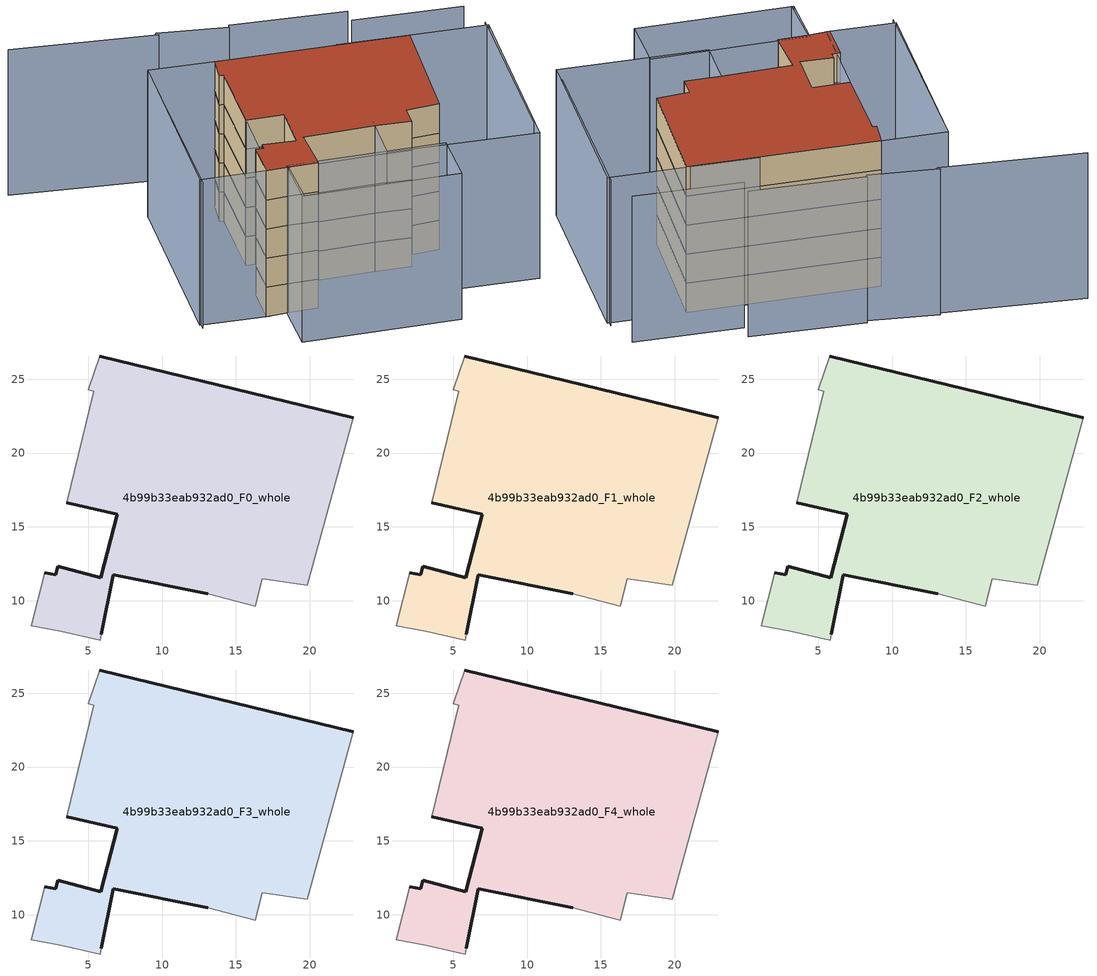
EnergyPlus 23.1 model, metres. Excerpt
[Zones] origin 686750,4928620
4b99b33eab932ad0_F0_whole
 floor ground (EU_floor_Construction): 22.95,22.4 19.84,11.05 16.78,11.48 16.32,9.62 13.09,10.47 6.69,11.75 5.89,7.71 5.81,7.33 3.13,7.94 1.13,8.3 2.03,11.89 2.78,11.75 2.92,12.31 5.85,11.55 6.97,15.85 3.55,16.64 5.38,24.17 4.98,24.27 5.78,26.57 z0
 wall outside (EU_wall_Construction): 5.89,7.71 6.69,11.75 13.09,10.47 / 22.95,22.4 5.78,26.57 / 3.55,16.64 6.97,15.85 5.85,11.55 2.92,12.31 2.78,11.75 2.03,11.89 z0:3
 wall adiabatic (EU_wall_Construction): 13.09,10.47 16.32,9.62 16.78,11.48 19.84,11.05 22.95,22.4 / 5.78,26.57 4.98,24.27 5.38,24.17 3.55,16.64 / 2.03,11.89 1.13,8.3 3.13,7.94 5.81,7.33 5.89,7.71 z0:3
4b99b33eab932ad0_F1_whole
 floor to 4b99b33eab932ad0_F0_whole (EU_floor_Construction): 22.95,22.4 19.84,11.05 16.78,11.48 16.32,9.62 13.09,10.47 6.69,11.75 5.89,7.71 5.81,7.33 3.13,7.94 1.13,8.3 2.03,11.89 2.78,11.75 2.92,12.31 5.85,11.55 6.97,15.85 3.55,16.64 5.38,24.17 4.98,24.27 5.78,26.57 z3
 wall outside (EU_wall_Construction): 5.89,7.71 6.69,11.75 13.09,10.47 / 22.95,22.4 5.78,26.57 / 3.55,16.64 6.97,15.85 5.85,11.55 2.92,12.31 2.78,11.75 2.03,11.89 z3:6
 wall adiabatic (EU_wall_Construction): 13.09,10.47 16.32,9.62 16.78,11.48 19.84,11.05 22.95,22.4 / 5.78,26.57 4.98,24.27 5.38,24.17 3.55,16.64 / 2.03,11.89 1.13,8.3 3.13,7.94 5.81,7.33 5.89,7.71 z3:6
4b99b33eab932ad0_F2_whole
 floor to 4b99b33eab932ad0_F1_whole (EU_floor_Construction): 22.95,22.4 19.84,11.05 16.78,11.48 16.32,9.62 13.09,10.47 6.69,11.75 5.89,7.71 5.81,7.33 3.13,7.94 1.13,8.3 2.03,11.89 2.78,11.75 2.92,12.31 5.85,11.55 6.97,15.85 3.55,16.64 5.38,24.17 4.98,24.27 5.78,26.57 z6
 wall outside (EU_wall_Construction): 5.89,7.71 6.69,11.75 13.09,10.47 / 22.95,22.4 5.78,26.57 / 3.55,16.64 6.97,15.85 5.85,11.55 2.92,12.31 2.78,11.75 2.03,11.89 z6:9
 wall adiabatic (EU_wall_Construction): 13.09,10.47 16.32,9.62 16.78,11.48 19.84,11.05 22.95,22.4 / 5.78,26.57 4.98,24.27 5.38,24.17 3.55,16.64 / 2.03,11.89 1.13,8.3 3.13,7.94 5.81,7.33 5.89,7.71 z6:9
4b99b33eab932ad0_F3_whole
 floor to 4b99b33eab932ad0_F2_whole (EU_floor_Construction): 22.95,22.4 19.84,11.05 16.78,11.48 16.32,9.62 13.09,10.47 6.69,11.75 5.89,7.71 5.81,7.33 3.13,7.94 1.13,8.3 2.03,11.89 2.78,11.75 2.92,12.31 5.85,11.55 6.97,15.85 3.55,16.64 5.38,24.17 4.98,24.27 5.78,26.57 z9
 wall outside (EU_wall_Construction): 5.89,7.71 6.69,11.75 13.09,10.47 / 22.95,22.4 5.78,26.57 / 3.55,16.64 6.97,15.85 5.85,11.55 2.92,12.31 2.78,11.75 2.03,11.89 z9:12
 wall adiabatic (EU_wall_Construction): 13.09,10.47 16.32,9.62 16.78,11.48 19.84,11.05 22.95,22.4 / 5.78,26.57 4.98,24.27 5.38,24.17 3.55,16.64 / 2.03,11.89 1.13,8.3 3.13,7.94 5.81,7.33 5.89,7.71 z9:12
4b99b33eab932ad0_F4_whole
 floor to 4b99b33eab932ad0_F3_whole (EU_floor_Construction): 22.95,22.4 19.84,11.05 16.78,11.48 16.32,9.62 13.09,10.47 6.69,11.75 5.89,7.71 5.81,7.33 3.13,7.94 1.13,8.3 2.03,11.89 2.78,11.75 2.92,12.31 5.85,11.55 6.97,15.85 3.55,16.64 5.38,24.17 4.98,24.27 5.78,26.57 z12
 wall outside (EU_wall_Construction): 5.89,7.71 6.69,11.75 13.09,10.47 / 22.95,22.4 5.78,26.57 / 3.55,16.64 6.97,15.85 5.85,11.55 2.92,12.31 2.78,11.75 2.03,11.89 z12:15
 wall adiabatic (EU_wall_Construction): 13.09,10.47 16.32,9.62 16.78,11.48 19.84,11.05 22.95,22.4 / 5.78,26.57 4.98,24.27 5.38,24.17 3.55,16.64 / 2.03,11.89 1.13,8.3 3.13,7.94 5.81,7.33 5.89,7.71 z12:15
 roof outside (EU_roof_Construction): 19.84,11.05 22.95,22.4 5.78,26.57 4.98,24.27 5.38,24.17 3.55,16.64 6.97,15.85 5.85,11.55 2.92,12.31 2.78,11.75 2.03,11.89 1.13,8.3 3.13,7.94 5.81,7.33 5.89,7.71 6.69,11.75 13.09,10.47 16.32,9.62 16.78,11.48 z15
shading: 3.19,8.25 2.16,3.07 / -0.12,28 -4.72,9.16 / 25.64,4.38 29.84,21.23 / 29.42,24.54 19.65,27.06 / 20.04,28.56 9.69,31.35 / 9.6,31.1 3.4,33.18 / 3.55,32.88 -9.29,36.85 / 17.26,5.01 16.1,-0.16 / 16.1,-0.16 1.92,3.04 / 1.92,3.04 3.09,8.21 / 3.09,8.21 17.26,5.01 / 29.9,20.71 25.34,2.64 / 25.34,2.64 11.97,6.02 / 11.97,6.02 16.52,24.09 / 16.52,24.09 29.9,20.71 / -4.67,9.75 -0.11,28.04 / -0.11,28.04 6.03,26.51 / 6.03,26.51 1.48,8.22 / 1.48,8.22 -4.67,9.75 z0:15
[Building]
EU S2 Campaign: North Axis=0; Terrain=City; Solar Distribution=FullExterior
[Site:Location]
Bologna: Latitude=44.5; Longitude=11.25; Time Zone=1; Elevation=37
[SizingPeriod:WeatherFileDays]
AnnualSizingPeriod: Begin Month=1; Begin Day of Month=1; End Month=12; End Day of Month=31; Day of Week for Start Day=Monday; Use Weather File Daylight Saving Period=No; Use Weather File Rain and Snow Indicators=No
[MATERIAL]
EU_InternalMass_Material: Roughness=MediumRough; Thickness=0.1; Conductivity=1; Density=1800; Specific Heat=900; Thermal Absorptance=0.9; Solar Absorptance=0.7; Visible Absorptance=0.7
[MATERIAL:NOMASS] Roughness=MediumRough; Thermal Absorptance=0.9; Solar Absorptance=0.7; Visible Absorptance=0.7
Name | Thermal Resistance
EU_wall_NoMass | 0.779417
EU_roof_NoMass | 0.435466
EU_floor_NoMass | 0.588222
[CONSTRUCTION]
EU_wall_Construction: EU_wall_NoMass
EU_roof_Construction: EU_roof_NoMass
EU_floor_Construction: EU_floor_NoMass
EU_InternalMass_Construction: EU_InternalMass_Material
[ZONE] Type=1; Multiplier=1; Ceiling Height=autocalculate; Floor Area=autocalculate; Part of Total Floor Area=Yes
Name | Volume
4b99b33eab932ad0_F0_whole | 728.332
4b99b33eab932ad0_F1_whole; 4b99b33eab932ad0_F2_whole; 4b99b33eab932ad0_F3_whole; 4b99b33eab932ad0_F4_whole | 728.331
[INTERNALMASS] Construction=EU_InternalMass_Construction; Surface Area=242.777
Name | Zone or ZoneList
4b99b33eab932ad0_F0_whole_EU_InternalMass | 4b99b33eab932ad0_F0_whole
4b99b33eab932ad0_F1_whole_EU_InternalMass | 4b99b33eab932ad0_F1_whole
4b99b33eab932ad0_F2_whole_EU_InternalMass | 4b99b33eab932ad0_F2_whole
4b99b33eab932ad0_F3_whole_EU_InternalMass | 4b99b33eab932ad0_F3_whole
4b99b33eab932ad0_F4_whole_EU_InternalMass | 4b99b33eab932ad0_F4_whole
[OTHEREQUIPMENT] Fuel Type=Electricity; Design Level Calculation Method=Watts/Area; Power per Zone Floor Area=1; Fraction Latent=0; Fraction Radiant=0; Fraction Lost=0; Carbon Dioxide Generation Rate=0; EndUse Subcategory=EU_Step8_InternalGains
Name | Zone or ZoneList or Space or SpaceList | Schedule
EU_Step8_InternalGain_4b99b33eab932ad0_F0_whole_f000 | 4b99b33eab932ad0_F0_whole | EU_Step8_GainSchedule_4b99b33eab932ad0_F0_whole_f000
EU_Step8_InternalGain_4b99b33eab932ad0_F1_whole_f000 | 4b99b33eab932ad0_F1_whole | EU_Step8_GainSchedule_4b99b33eab932ad0_F1_whole_f000
EU_Step8_InternalGain_4b99b33eab932ad0_F2_whole_f000 | 4b99b33eab932ad0_F2_whole | EU_Step8_GainSchedule_4b99b33eab932ad0_F2_whole_f000
EU_Step8_InternalGain_4b99b33eab932ad0_F3_whole_f000 | 4b99b33eab932ad0_F3_whole | EU_Step8_GainSchedule_4b99b33eab932ad0_F3_whole_f000
EU_Step8_InternalGain_4b99b33eab932ad0_F4_whole_f000 | 4b99b33eab932ad0_F4_whole | EU_Step8_GainSchedule_4b99b33eab932ad0_F4_whole_f000
[ZONEVENTILATION:DESIGNFLOWRATE] Schedule=EU_AlwaysOn; Design Flow Rate Calculation Method=AirChanges/Hour; Air Changes per Hour=0.712058; Ventilation Type=Natural; Fan Pressure Rise=0; Fan Total Efficiency=1; Constant Term Coefficient=1; Temperature Term Coefficient=0; Velocity Term Coefficient=0; Velocity Squared Term Coefficient=0; Minimum Indoor Temperature=-100; Maximum Indoor Temperature=100; Delta Temperature=-100; Minimum Outdoor Temperature=-100; Maximum Outdoor Temperature=100; Maximum Wind Speed=40
Name | Zone or ZoneList or Space or SpaceList
EU_ConstantAir_4b99b33eab932ad0_F0_whole | 4b99b33eab932ad0_F0_whole
EU_ConstantAir_4b99b33eab932ad0_F1_whole | 4b99b33eab932ad0_F1_whole
EU_ConstantAir_4b99b33eab932ad0_F2_whole | 4b99b33eab932ad0_F2_whole
EU_ConstantAir_4b99b33eab932ad0_F3_whole | 4b99b33eab932ad0_F3_whole
EU_ConstantAir_4b99b33eab932ad0_F4_whole | 4b99b33eab932ad0_F4_whole
[HVACTEMPLATE:THERMOSTAT] Constant Heating Setpoint=20; Constant Cooling Setpoint=50
EU_HeatOnly_4b99b33eab932ad0_F0_whole; EU_HeatOnly_4b99b33eab932ad0_F1_whole; EU_HeatOnly_4b99b33eab932ad0_F2_whole; EU_HeatOnly_4b99b33eab932ad0_F3_whole; EU_HeatOnly_4b99b33eab932ad0_F4_whole
[HVACTEMPLATE:ZONE:IDEALLOADSAIRSYSTEM] System Availability Schedule=EU_AlwaysOn; Maximum Heating Supply Air Temperature=50; Minimum Cooling Supply Air Temperature=13; Maximum Heating Supply Air Humidity Ratio=0.0156; Minimum Cooling Supply Air Humidity Ratio=0.0077; Heating Limit=NoLimit; Cooling Limit=NoLimit; Heating Availability Schedule=EU_AlwaysOn; Cooling Availability Schedule=EU_CoolingOff; Dehumidification Control Type=ConstantSensibleHeatRatio; Cooling Sensible Heat Ratio=0.7; Dehumidification Setpoint=60; Humidification Control Type=None; Humidification Setpoint=30; Outdoor Air Method=None; Outdoor Air Flow Rate per Person=0.00944; Outdoor Air Flow Rate per Zone Floor Area=0; Outdoor Air Flow Rate per Zone=0; Demand Controlled Ventilation Type=None; Outdoor Air Economizer Type=NoEconomizer; Heat Recovery Type=None; Sensible Heat Recovery Effectiveness=0.7; Latent Heat Recovery Effectiveness=0.65
Name | Template Thermostat
4b99b33eab932ad0_F0_whole | EU_HeatOnly_4b99b33eab932ad0_F0_whole
4b99b33eab932ad0_F1_whole | EU_HeatOnly_4b99b33eab932ad0_F1_whole
4b99b33eab932ad0_F2_whole | EU_HeatOnly_4b99b33eab932ad0_F2_whole
4b99b33eab932ad0_F3_whole | EU_HeatOnly_4b99b33eab932ad0_F3_whole
4b99b33eab932ad0_F4_whole | EU_HeatOnly_4b99b33eab932ad0_F4_whole
[SIZING:ZONE] Zone Cooling Design Supply Air Temperature Input Method=SupplyAirTemperature; Zone Cooling Design Supply Air Temperature=13; Zone Heating Design Supply Air Temperature Input Method=SupplyAirTemperature; Zone Heating Design Supply Air Temperature=50; Zone Cooling Design Supply Air Humidity Ratio=0.008; Zone Heating Design Supply Air Humidity Ratio=0.008; Cooling Design Air Flow Method=DesignDay; Cooling Design Air Flow Rate=0; Cooling Minimum Air Flow per Zone Floor Area=0.000762; Cooling Minimum Air Flow=0; Cooling Minimum Air Flow Fraction=0.2; Heating Design Air Flow Method=DesignDay; Heating Design Air Flow Rate=0; Heating Maximum Air Flow per Zone Floor Area=0.002032; Heating Maximum Air Flow=0.141576; Heating Maximum Air Flow Fraction=0.3; Account for Dedicated Outdoor Air System=No; Dedicated Outdoor Air System Control Strategy=NeutralSupplyAir; Dedicated Outdoor Air Low Setpoint Temperature for Design=autosize; Dedicated Outdoor Air High Setpoint Temperature for Design=autosize; Zone Load Sizing Method=Sensible Load Only No Latent Load; Zone Latent Cooling Design Supply Air Humidity Ratio Input Method=HumidityRatioDifference; Zone Cooling Design Supply Air Humidity Ratio Difference=0.005; Zone Latent Heating Design Supply Air Humidity Ratio Input Method=HumidityRatioDifference; Zone Humidification Design Supply Air Humidity Ratio Difference=0.005
4b99b33eab932ad0_F0_whole; 4b99b33eab932ad0_F1_whole; 4b99b33eab932ad0_F2_whole; 4b99b33eab932ad0_F3_whole; 4b99b33eab932ad0_F4_whole
[SCHEDULE:CONSTANT]
Name | Hourly Value
EU_AlwaysOn | 1
EU_CoolingOff | 0
[SCHEDULE:FILE] Column Number=1; Rows to Skip at Top=0; Number of Hours of Data=8760; Column Separator=Comma; Interpolate to Timestep=No; Minutes per Item=60; Adjust Schedule for Daylight Savings=Yes
Name | File
EU_Step8_GainSchedule_4b99b33eab932ad0_F0_whole_f000 | ../../schedules/4b99b33eab932ad0/4b99b33eab932ad0_F0_whole_f000_gain.csv
EU_Step8_GainSchedule_4b99b33eab932ad0_F1_whole_f000 | ../../schedules/4b99b33eab932ad0/4b99b33eab932ad0_F1_whole_f000_gain.csv
EU_Step8_GainSchedule_4b99b33eab932ad0_F2_whole_f000 | ../../schedules/4b99b33eab932ad0/4b99b33eab932ad0_F2_whole_f000_gain.csv
EU_Step8_GainSchedule_4b99b33eab932ad0_F3_whole_f000 | ../../schedules/4b99b33eab932ad0/4b99b33eab932ad0_F3_whole_f000_gain.csv
EU_Step8_GainSchedule_4b99b33eab932ad0_F4_whole_f000 | ../../schedules/4b99b33eab932ad0/4b99b33eab932ad0_F4_whole_f000_gain.csv
